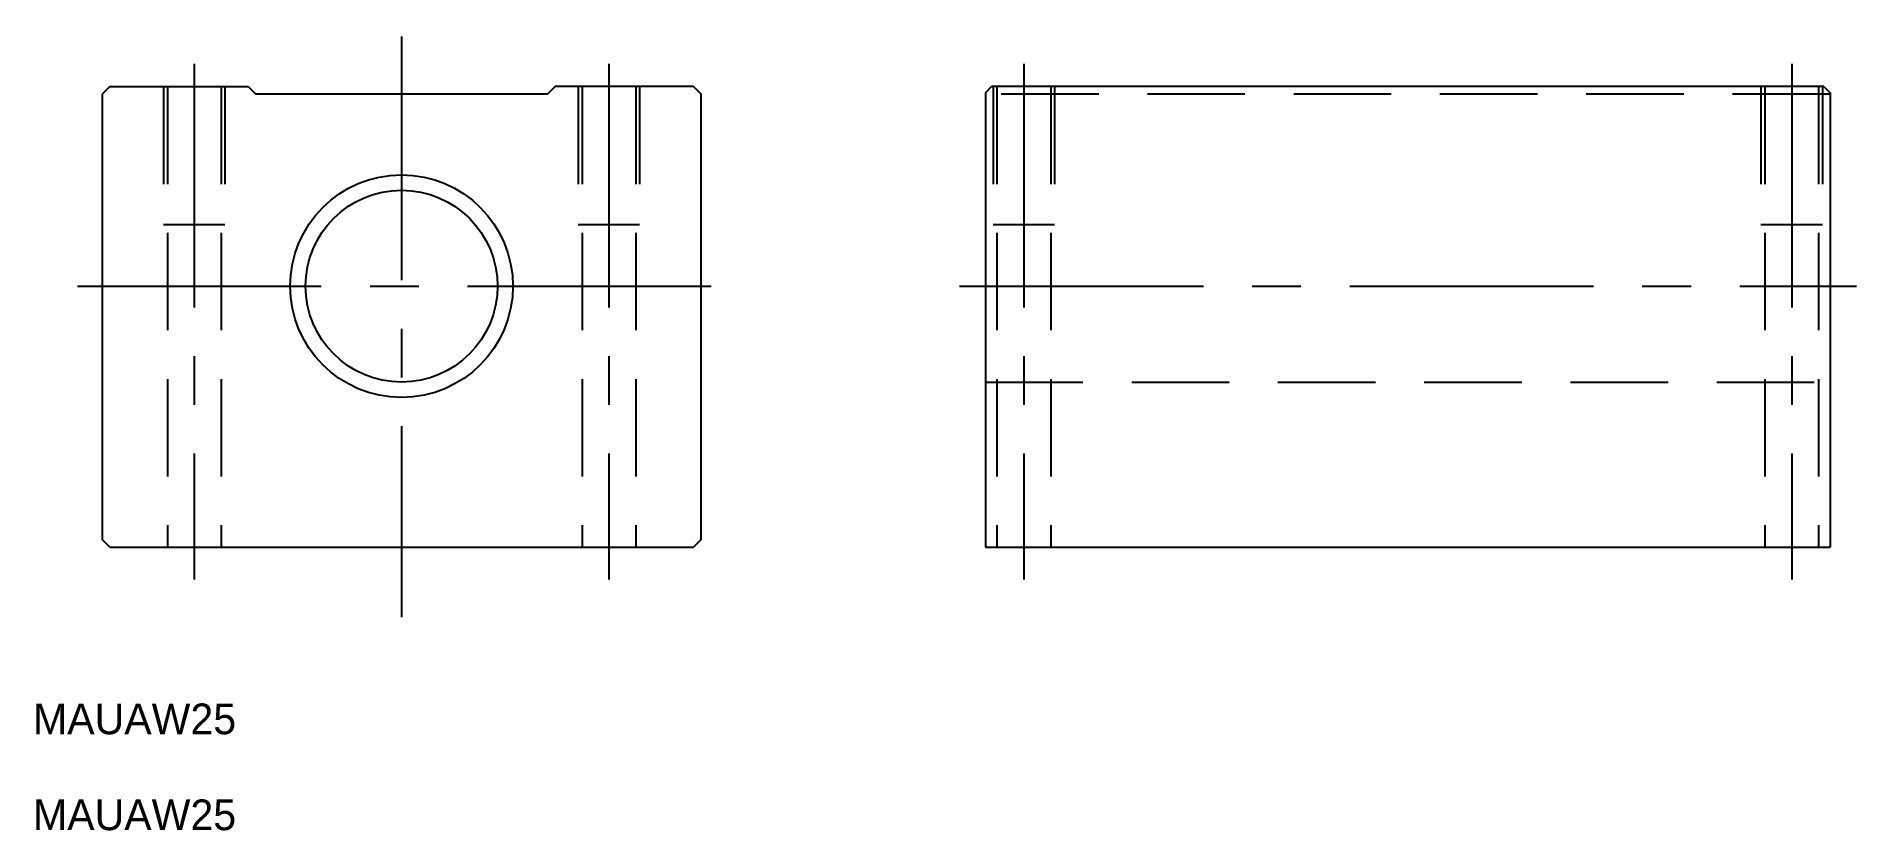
# Model space of a CAD drawing. Extents: x 54 to 291, y 78 to 181.
import ezdxf

# ---------------------------------------------------------------- set-up
doc = ezdxf.new("R2010")
doc.units = 0
doc.linetypes.add('CENTER', pattern=[50.8, 31.75, -6.35, 6.35, -6.35])
doc.linetypes.add('DASHED', pattern=[19.05, 12.7, -6.35])
doc.layers.get('0').update_dxf_attribs({"linetype": 'CONTINUOUS'})
doc.layers.add('CENTER', color=1, linetype='CENTER')

msp = doc.modelspace()

# ---------------------------------------------------------------- linework, layer by layer
for p, q in [((63.36, 174.59), (62.36, 173.59)), ((62.36, 173.59), (62.36, 115.59)), ((63.36, 174.59), (81.36, 174.59)), ((81.36, 174.59), (82.36, 173.59)), ((120.36, 173.59), (82.36, 173.59)), ((121.36, 174.59), (120.36, 173.59)), ((139.36, 174.59), (121.36, 174.59)), ((139.36, 174.59), (140.36, 173.59)), ((140.36, 115.59), (140.36, 173.59)), ((177.4, 173.79), (178.2, 174.59)), ((177.4, 173.79), (177.4, 114.59)), ((286.6, 174.59), (178.2, 174.59)), ((286.6, 174.59), (287.4, 173.79)), ((287.4, 173.79), (287.4, 114.59)), ((63.36, 114.59), (62.36, 115.59)), ((63.36, 114.59), (139.36, 114.59)), ((140.36, 115.59), (139.36, 114.59)), ((177.4, 114.59), (287.4, 114.59))]:
    msp.add_line(p, q)
at = {"color": 3, "linetype": 'DASHED'}
for p, q in [((70.36, 174.59), (70.36, 156.59)), ((70.86, 174.59), (70.86, 114.59)), ((77.86, 174.59), (77.86, 114.59)), ((78.36, 174.59), (78.36, 156.59)), ((124.36, 174.59), (124.36, 156.59)), ((124.86, 174.59), (124.86, 114.59)), ((131.86, 174.59), (131.86, 114.59)), ((132.36, 174.59), (132.36, 156.59)), ((178.4, 174.59), (178.4, 156.59)), ((287.4, 173.59), (178.4, 173.59)), ((178.9, 174.59), (178.9, 114.59)), ((185.9, 174.59), (185.9, 114.59)), ((186.4, 174.59), (186.4, 156.59)), ((278.4, 174.59), (278.4, 156.59)), ((278.9, 174.59), (278.9, 114.59)), ((285.9, 174.59), (285.9, 114.59)), ((286.4, 174.59), (286.4, 156.59)), ((78.36, 156.59), (70.36, 156.59)), ((132.36, 156.59), (124.36, 156.59)), ((186.4, 156.59), (178.4, 156.59)), ((286.4, 156.59), (278.4, 156.59)), ((177.4, 136.09), (287.4, 136.09))]:
    msp.add_line(p, q, dxfattribs=at)
for radius in [14.5, 12.5]:
    msp.add_circle((101.36, 148.59), radius)
at = {"layer": 'CENTER', "color": 1, "linetype": 'CENTER'}
for p, q in [((101.36, 181.14), (101.36, 105.45)), ((74.36, 177.57), (74.36, 110.37)), ((128.36, 177.57), (128.36, 110.37)), ((182.4, 177.57), (182.4, 110.37)), ((282.4, 177.57), (282.4, 110.37)), ((59.15, 148.59), (143.56, 148.59)), ((174.04, 148.59), (290.86, 148.59))]:
    msp.add_line(p, q, dxfattribs=at)

# ---------------------------------------------------------------- texts
for p in [(53.36, 90.2), (53.36, 77.7)]:
    msp.add_text('MAUAW25', height=4).set_placement(p)

doc.saveas('drawing.dxf')
